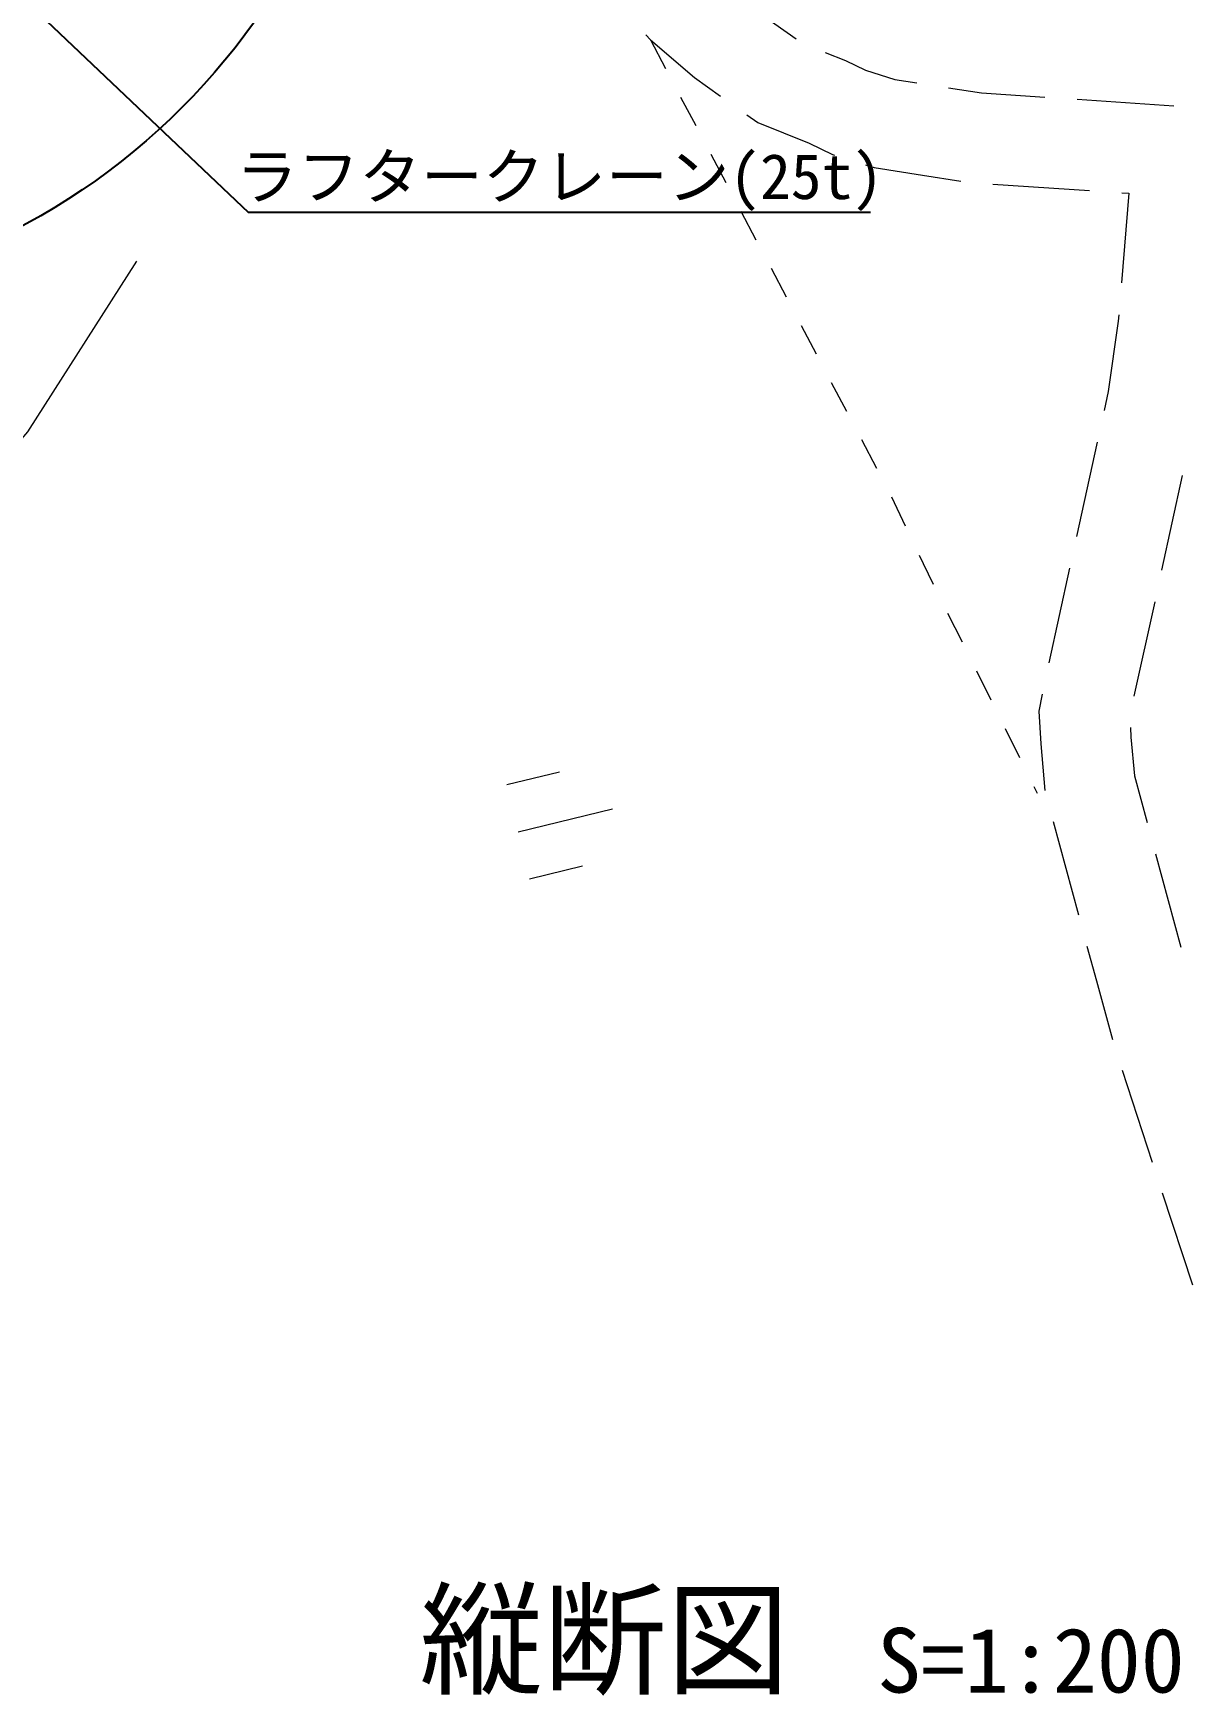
# Model space of a CAD drawing. Header units: millimetres. Extents: x -2078669 to -1085629, y -5987148 to 310365.
# Drawn here: x -1651006 to -1606432, y -5112171 to -5047794 of the extents above; entities that cross this region are included whole.
import ezdxf
from ezdxf.enums import TextEntityAlignment as Align

# ---------------------------------------------------------------- set-up
doc = ezdxf.new("R2010")
doc.units = ezdxf.units.MM
doc.header["$LTSCALE"] = 500
for name, color, linetype, lineweight in [('D-BGD', 7, 'Continuous', 13), ('D-BYP-STR8', 5, 'Continuous', 25), ('D-TTL-TXT', 7, 'Continuous', 13)]:
    doc.layers.add(name, color=color, linetype=linetype, lineweight=lineweight)
doc.styles.add('MS ゴシック', font='MS Gothic.ttf')
doc.dimstyles.new('DIM-500-F', dxfattribs={"dimscale": 500, "dimtxt": 3.5, "dimasz": 2.5, "dimexe": 0, "dimexo": 2, "dimgap": 0.8, "dimtad": 1, "dimdec": 0, "dimzin": 0, "dimdsep": 46, "dimtxsty": 'MS ゴシック', "dimblk": 'OPEN', "dimcen": 0.1, "dimclrd": 256, "dimclre": 256, "dimclrt": 256, "dimaunit": 1, "dimadec": 4, "dimazin": 0, "dimtfac": 1, "dimtdec": 0, "dimtmove": 2, "dimatfit": 3, "dimldrblk": 'OPEN', "dimfxl": 1, "dimtolj": 1, "dimtzin": 0, "dimlwd": -1, "dimlwe": -1, "dimarcsym": 2})

# ---------------------------------------------------------------- blocks, each defined once
blk = doc.blocks.new('河川平面')
at = {"layer": 'D-BGD', "linetype": 'Continuous'}
for p, q in [((1683852.055354979, -2810552.931833475, 363249.9803665736), (1684435.551503705, -2811658.827432259, 363262.980365871)), ((1685018.679026009, -2812763.357705321, 363275.9803651683), (1685602.175174739, -2813869.253304106, 363288.9803644656)), ((1700370.907531899, -2812849.609801696, 363133.9803728433), (1704112.900435922, -2813102.005494421, 363117.9803737081)), ((1686185.671323457, -2814975.14890289, 363302.980363709), (1686768.798845754, -2816079.679175952, 363315.9803630064)), ((1697108.333524607, -2816141.623247118, 363137.9803726271), (1700849.718898997, -2816389.055986588, 363081.9803756539)), ((1687352.294994483, -2817185.574774736, 363328.9803623037), (1687935.791143213, -2818291.470373507, 363341.980361601)), ((1688518.420315859, -2819396.86762264, 363354.9803608984), (1689102.414814236, -2820501.896245353, 363367.9803601957)), ((1689685.910962962, -2821607.791844152, 363381.9803594391), (1690268.540135612, -2822713.189093271, 363394.9803587365)), ((1690852.534633984, -2823818.217715983, 363407.9803580338), (1691435.163806641, -2824923.614965117, 363420.9803573312)), ((1692018.659955371, -2826029.510563902, 363433.9803566286), (1692602.65445374, -2827134.539186614, 363446.9803559259)), ((1701145.419066025, -2826124.458605714, 363187.9803699247), (1700339.904411637, -2829787.272090058, 363164.9803711678)), ((1704438.847432303, -2827420.087118131, 363183.9803701409), (1703637.299031877, -2831084.027025004, 363160.980371384)), ((1693183.419951017, -2828241.172038243, 363458.9803552773), (1693715.750431755, -2829371.868323933, 363437.9803564123)), ((1700071.854635412, -2831008.087042708, 363156.9803716002), (1699266.838330671, -2834670.03355098, 363133.9803728433)), ((1703370.116231733, -2832305.340327291, 363152.9803718164), (1702569.066180953, -2835968.413258078, 363129.9803730595)), ((1695355.087514741, -2832744.467530512, 363377.9803596553), (1695911.386328925, -2833863.565587208, 363358.9803606822)), ((1696467.685143109, -2834982.663643918, 363339.9803617092), (1697023.983957293, -2836101.761700614, 363320.9803627361)), ((1697580.282771477, -2837220.85975731, 363301.9803637631), (1698136.581585661, -2838339.957814005, 363282.98036479)), ((1678291.012099368, -2839390.697587236), (1680331.163281952, -2838895.538344415)), ((1698692.880399845, -2839459.055870701, 363263.9803658169), (1698825.66277506, -2839725.697636449, 363259.9803660331)), ((1678733.021042917, -2841212.287473587), (1682377.197514893, -2840326.535634337)), ((1699438.090210491, -2840819.387476624, 363303.980363655), (1700421.776875629, -2844435.65751999, 363442.980356142)), ((1703404.165745066, -2842064.511159632, 363379.9803595472), (1704387.852410215, -2845680.781202998, 363524.9803517101)), ((1679175.398612898, -2843035.242685645), (1681216.048145129, -2842539.216466737)), ((1702107.47321569, -2850448.586642595, 363645.9803451701), (1703276.106926794, -2854011.992840182, 363627.9803461429)), ((1703664.907396563, -2855199.751664982, 363621.9803464673), (1704833.541107664, -2858763.157862568, 363603.9803474401))]:
    blk.add_line(p, q, dxfattribs=at)
at = {"layer": 'D-BGD', "linetype": 'Continuous', "extrusion": (0.01962927355154589, 0.006251415231172099, 0.999787783195737), "elevation": 378719.6597254141}
blk.add_lwpolyline([(-3187594.321612317, -747174.297073316), (-3188932.111249489, -747999.5119662888), (-3190671.66184882, -749310.1473845587)], dxfattribs=at)
at = {"layer": 'D-BGD', "linetype": 'Continuous', "extrusion": (0.007441131418156152, -0.005429268854179702, 0.9999575754015402), "elevation": 391023.8643779391}
blk.add_lwpolyline([(1680919.941040266, -2808273.045669356), (1681102.404843112, -2808471.352585159), (1682800.547173774, -2809931.870220311), (1683814.382273716, -2810648.413243146)], dxfattribs=at)
at = {"layer": 'D-BGD', "linetype": 'Continuous', "extrusion": (0.002989198142742591, -0.01609247113243965, 0.999866039560958), "elevation": 413434.7059672845}
blk.add_lwpolyline([(1153260.306513017, -3068373.509624999), (1154473.59492653, -3068801.18011351), (1156859.998677133, -3069412.137954243)], dxfattribs=at)
at = {"layer": 'D-BGD', "linetype": 'Continuous', "extrusion": (0.004955089219701014, -0.002613440702148671, 0.9999843083861473), "elevation": 378908.9777453538}
blk.add_lwpolyline([(1690353.077523171, -2814407.417890026), (1690690.433238424, -2814514.824154067), (1692563.885208998, -2814807.360174145), (1694045.157212165, -2815041.716755536)], dxfattribs=at)
at = {"layer": 'D-BGD', "linetype": 'Continuous', "extrusion": (0.01724348983824465, 0.03693253930145331, 0.9991689795019384), "elevation": 288092.9085493212}
blk.add_lwpolyline([(-2733795.293956211, 1845218.316846709), (-2734046.511538195, 1845120.180621782), (-2735256.456296283, 1848383.210099626)], dxfattribs=at)
at = {"layer": 'D-BGD', "linetype": 'Continuous', "elevation": 362999.9803800859, "flags": 128}
blk.add_lwpolyline([(1663960.033062784, -2819125.043557485), (1659732.45011333, -2825733.282033273), (1658283.761058286, -2827420.809658858), (1656709.206045149, -2828707.259060784), (1654580.066331939, -2829662.237852684), (1651066.875948149, -2830059.25293557), (1647704.180694493, -2830148.300157944), (1646078.208629051, -2830438.61644669), (1644824.563782729, -2831128.654400658), (1644064.687891282, -2831824.539818546), (1641530.166946634, -2834058.652247947), (1640185.906494044, -2835506.313953494), (1639282.602861227, -2837144.004757285), (1636833.019528925, -2841871.067633323), (1635903.15335689, -2845268.625220887), (1635616.230485786, -2847908.850117292), (1636019.444383065, -2853126.919165525), (1636531.641462819, -2855344.111893216), (1636759.683436952, -2857216.879223477), (1636743.866935204, -2859724.581191107), (1636742.820899395, -2863396.514530406), (1636878.081202082, -2865416.647250651), (1638327.488447793, -2869629.348580034), (1638689.242001803, -2870691.85051814)], dxfattribs=at)
at = {"layer": 'D-BGD', "linetype": 'Continuous', "extrusion": (-0.0850429675512339, -0.05846357375528916, 0.9946605974973775), "elevation": 382872.9224494535}
blk.add_lwpolyline([(3292299.792772464, -168726.5876734305), (3292653.511302769, -168784.7270527298), (3293535.224301517, -168910.6957079037)], dxfattribs=at)
at = {"layer": 'D-BGD', "linetype": 'Continuous', "extrusion": (-0.9534200795244402, -0.2532637489711588, 0.1638524501393984), "elevation": -841272.3679734246}
blk.add_lwpolyline([(3186901.240763911, 508201.9405961384), (3188289.975452149, 508253.6393088388), (3190648.131118141, 508350.9545327448)], dxfattribs=at)
at = {"layer": 'D-BGD', "linetype": 'Continuous'}
for points in [[(1690620.666799868, -2811034.070202964, 363188.9803698707), (1691407.472517303, -2811354.845334445, 363179.9803703571), (1692179.286658802, -2811717.754210535, 363179.9803703571), (1693309.566321196, -2812079.095783803, 363169.9803708976), (1694160.236502768, -2812210.50796773, 363164.9803711678)], [(1687584.57942774, -2813450.476592866, 363204.9803690058), (1688002.816444247, -2813746.249765522, 363199.9803692761), (1689993.996887997, -2814556.311455075, 363179.9803703571), (1690900.840937649, -2814985.303017716, 363179.9803703571), (1690981.770245781, -2815011.06046916, 363178.9803704111)], [(1701981.683882212, -2821200.162162536, 363240.9803670601), (1701961.953025108, -2821447.189866717, 363249.9803665736), (1701575.477019781, -2824166.295506806, 363199.9803692761), (1701413.468842245, -2824903.643653064, 363194.9803695463)], [(1699015.909716028, -2835889.155637926, 363211.9803686275), (1698889.584896467, -2836544.359416783, 363299.9803638711), (1698959.547762299, -2837807.215316894, 363289.9803644116), (1699120.286678508, -2839612.460077523, 363260.9803659791)], [(1702428.537597248, -2837184.09559951, 363294.9803641414), (1702450.54369953, -2837553.156186255, 363289.9803644116), (1702583.173058276, -2839048.117459894, 363259.9803660331), (1703075.937956924, -2840859.665795906, 363331.9803621416)]]:
    blk.add_polyline3d(points, dxfattribs=at)
blk = doc.blocks.new('_Open')
at = {"color": 0, "linetype": 'ByBlock', "lineweight": -2}
for p, q in [((-1, 0.1666666666666667), (0, 0)), ((-1, -0.1666666666666667), (0, 0)), ((0, 0), (-1, 0))]:
    blk.add_line(p, q, dxfattribs=at)

msp = doc.modelspace()

# ---------------------------------------------------------------- linework, layer by layer
at = {"layer": 'D-BYP-STR8'}
msp.add_line((-1618594.360806773, -5054739.519262979), (-1642674.360806773, -5054739.519262979), dxfattribs=at)
msp.add_circle((-1663651.109744101, -5032303.358101401), 26000, dxfattribs=at)

# ---------------------------------------------------------------- block references
at = {"layer": 'D-BGD'}
msp.add_blockref('河川平面', (-3310965.811631768, -2237499.823424262), dxfattribs=at)

# ---------------------------------------------------------------- texts
at = {"layer": 'D-BYP-STR8', "style": 'MS ゴシック'}
msp.add_text('ラフタークレーン(25t)', height=1750, dxfattribs=at).set_placement((-1630634.360806773, -5054739.519262979), align=Align.BOTTOM_CENTER)
at = {"layer": 'D-TTL-TXT', "style": 'MS ゴシック'}
for s, height, p in [('縦断図', 3500, (-1628887.209926557, -5112796.2694811)), ('S=1:200', 2500, (-1612386.822577464, -5112796.2694811))]:
    msp.add_text(s, height=height, dxfattribs=at).set_placement(p, align=Align.BOTTOM_CENTER)

# ---------------------------------------------------------------- leaders
at = {"layer": 'D-BYP-STR8'}
msp.add_leader([(-1663587.480103845, -5034857.355215987), (-1642674.360806773, -5054739.519262979)], dimstyle='DIM-500-F', dxfattribs=at)

doc.saveas('drawing.dxf')
